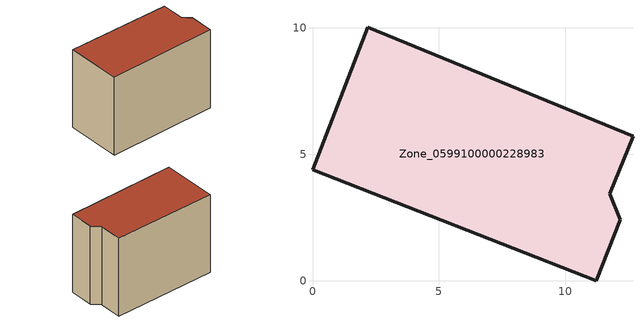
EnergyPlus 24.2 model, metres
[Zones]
Zone_0599100000228983
 floor ground (C_G): 11.22,0 0,4.38 2.19,10.02 12.67,5.71 11.75,3.44 12.17,2.41 z0
 wall outside (C_F): 0,4.38 11.22,0 12.17,2.41 11.75,3.44 12.67,5.71 2.19,10.02 0,4.38 z0:9.01
 roof outside (C_R): 12.67,5.71 2.19,10.02 0,4.38 11.22,0 12.17,2.41 11.75,3.44 z9.01
[BUILDING]
Pand.0599100000228983: North Axis=0; Terrain=City; Loads Convergence Tolerance Value=0.04; Temperature Convergence Tolerance Value=0.4; Solar Distribution=FullExterior; Maximum Number of Warmup Days=25; Minimum Number of Warmup Days=1
[Site:Location]
Rotterdam.The.Hague.AP_ZH_NLD Design_Conditions: Latitude=51.96; Longitude=4.45; Time Zone=1; Elevation=-4.5
[SITE:GROUNDTEMPERATURE:BUILDINGSURFACE]
18, 18, 18, 18, 18, 18, 18, 18, 18, 18, 18, 18
[MATERIAL] Thermal Absorptance=0.9; Solar Absorptance=0.7; Visible Absorptance=0.7
Name | Roughness | Thickness | Conductivity | Density | Specific Heat
G.TI.1946 | MediumSmooth | 0.15 | 1 | 540 | 1210
F.TI.1946 | Rough | 0.3 | 0.857143 | 1920 | 840
R.TI.1946 | MediumRough | 0.2 | 0.1 | 1500 | 1000
[CONSTRUCTION]
C_G: G.TI.1946
C_F: F.TI.1946
C_R: R.TI.1946
[ZONE]
Zone_0599100000228983: Type=1; Multiplier=1; Ceiling Height=Autocalculate; Volume=Autocalculate; Floor Area=autocalculate; Part of Total Floor Area=Yes
[ZONEINFILTRATION:DESIGNFLOWRATE]
Infil_Zone_0599100000228983: Zone or ZoneList or Space or SpaceList=Zone_0599100000228983; Schedule=AlwaysOn; Design Flow Rate Calculation Method=Flow/Area; Flow Rate per Floor Area=0.003; Constant Term Coefficient=1; Temperature Term Coefficient=0; Velocity Term Coefficient=0; Velocity Squared Term Coefficient=0
[HVACTEMPLATE:ZONE:IDEALLOADSAIRSYSTEM]
Zone_0599100000228983: Maximum Heating Supply Air Temperature=50; Minimum Cooling Supply Air Temperature=13; Maximum Heating Supply Air Humidity Ratio=0.0156; Minimum Cooling Supply Air Humidity Ratio=0.0077; Heating Limit=NoLimit; Cooling Limit=NoLimit; Dehumidification Control Type=ConstantSensibleHeatRatio; Cooling Sensible Heat Ratio=0.7; Dehumidification Setpoint=60; Humidification Control Type=None; Humidification Setpoint=30; Outdoor Air Method=None; Outdoor Air Flow Rate per Person=0.00944; Outdoor Air Flow Rate per Zone Floor Area=0; Outdoor Air Flow Rate per Zone=0; Demand Controlled Ventilation Type=None; Outdoor Air Economizer Type=NoEconomizer; Heat Recovery Type=None; Sensible Heat Recovery Effectiveness=0.7; Latent Heat Recovery Effectiveness=0.65
[ZONECONTROL:THERMOSTAT]
ThermostatControl_Zone_0599100000228983: Zone or ZoneList=Zone_0599100000228983; Control Type Schedule=DualSetpointControlType; Control 1=Thermostat_Zone_0599100000228983; Temperature Difference Between Cutout And Setpoint=0
[THERMOSTATSETPOINT:DUALSETPOINT]
Thermostat_Zone_0599100000228983: Heating Setpoint Temperature Schedule=HeatingSetpoint_Zone_0599100000228983; Cooling Setpoint Temperature Schedule=CoolingSetpoint_Zone_0599100000228983
[SCHEDULE:COMPACT]
HeatingSetpoint_Zone_0599100000228983: Through: 12/31, For: AllDays, Until: 24:00, 21
CoolingSetpoint_Zone_0599100000228983: Through: 12/31, For: AllDays, Until: 24:00, 24
DualSetpointControlType: Through: 12/31, For: AllDays, Until: 24:00, 4
AlwaysOn: Through: 12/31, For: AllDays, Until: 24:00, 1
